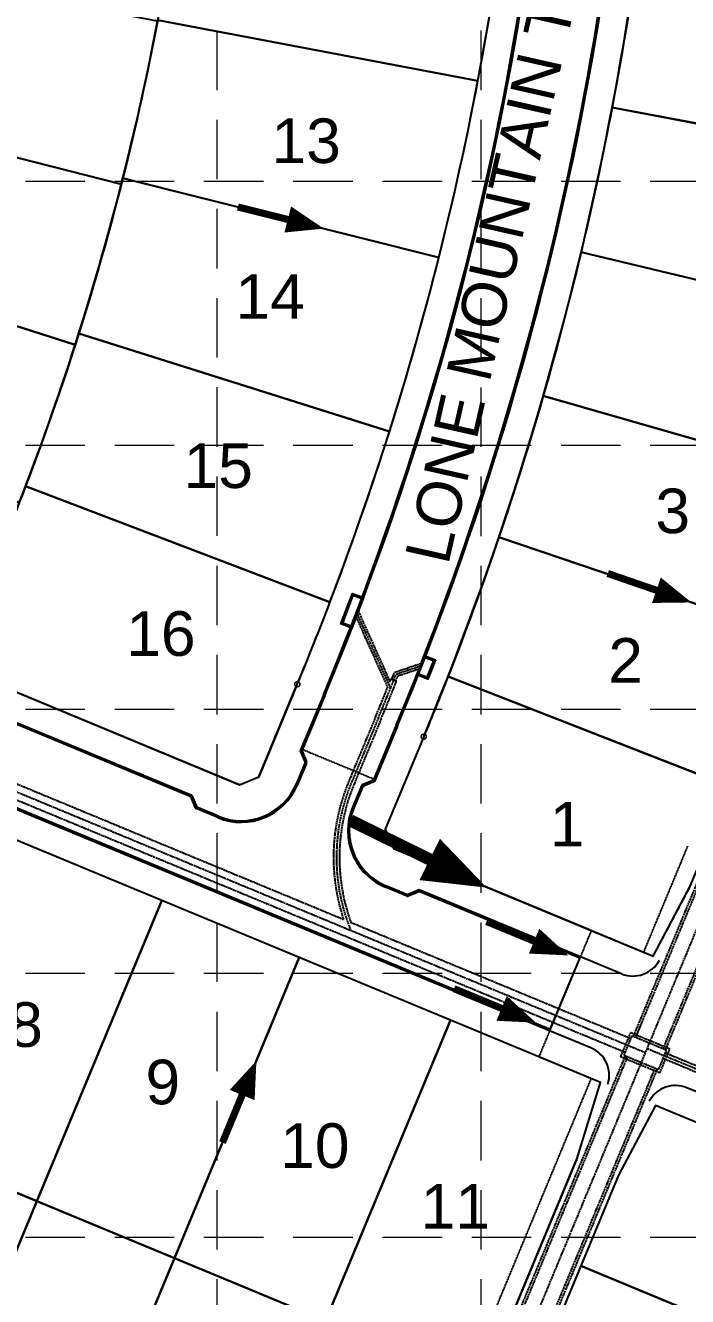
# Model space of a CAD drawing. Header units: inches. Extents: x 2510995 to 2514555, y 7106046 to 7111737.
# Drawn here: x 2512888 to 2513110.5, y 7110558.6 to 7110986.1 of the extents above; entities that cross this region are included whole.
import ezdxf
from ezdxf.enums import TextEntityAlignment as Align

# ---------------------------------------------------------------- set-up
doc = ezdxf.new("R2010")
doc.units = ezdxf.units.IN
doc.header["$MEASUREMENT"] = 0
for name, pattern in [('DASHED', [0.75, 0.5, -0.25]), ('HIDDEN', [0.375, 0.25, -0.125]), ('HIDDEN2', [0.1875, 0.125, -0.0625]), ('XHO460PT$0$HIDDEN2', [0.1875, 0.125, -0.0625]), ('XHO477PV$0$HIDDEN2', [0.1875, 0.125, -0.0625]), ('XHO477ST$0$CL', [0.7, 0.5, -0.05, 0.1, -0.05])]:
    doc.linetypes.add(name, pattern=pattern)
for name, color, linetype in [('C-WTRC-FULL-PH2B-N', 7, 'Continuous'), ('GRID', 254, 'DASHED'), ('XHO460PT$0$V-AREA-PLINE', 6, 'Continuous'), ('XHO460PT$0$V-BNDY-N-P7', 3, 'HIDDEN2'), ('XHO460PT$0$V-ESMT-DRNG-OS-N-P7', 6, 'XHO460PT$0$HIDDEN2'), ('XHO460PT$0$V-PROP-SUBD-N-P7', 7, 'Continuous'), ('XHO460PV$0$C-ROAD-BOC-N', 4, 'Continuous'), ('XHO477PT$0$C-ROAD-IDEN-N', 1, 'Continuous'), ('XHO477PT$0$V-PLIN-AREA', 216, 'Continuous'), ('XHO477PT$0$V-PROP-SUBD-IDEN-N', 6, 'Continuous'), ('XHO477PT$0$V-PROP-SUBD-N', 7, 'Continuous'), ('XHO477PT$0$V-RWAY-LINE-DETL-N', 4, 'Continuous'), ('XHO477PT$0$V-RWAY-LINE-N', 4, 'Continuous'), ('XHO477PV$0$C-ROAD-BOC-N', 6, 'Continuous'), ('XHO477PV$0$C-ROAD-FOC-N', 12, 'Continuous'), ('XHO477PV$0$C-TRANSITION', 6, 'XHO477PV$0$HIDDEN2'), ('XHO477ST$0$C-STRM-STRC-N', 2, 'Continuous'), ('ZSTORM', 5, 'XHO477ST$0$CL')]:
    doc.layers.add(name, color=color, linetype=linetype)
doc.styles.get("Standard").update_dxf_attribs({"font": 'ARIAL.TTF'})

# ---------------------------------------------------------------- blocks, each defined once
blk = doc.blocks.new('ARR')
blk.add_lwpolyline([(-5.56, 0.32, 0, 3.78, 0), (-0.35, 0.31, 3.78, 3.78, 0)], format="xyseb")
at = {"const_width": 1}
blk.add_lwpolyline([(-0.35, 0.31), (6.88, 0.31)], dxfattribs=at)

msp = doc.modelspace()

# ---------------------------------------------------------------- linework, layer by layer
at = {"layer": 'GRID', "color": 252, "linetype": 'HIDDEN', "lineweight": 0, "ltscale": 80}
for p, q in [((2512952.4, 7106494.38), (2512952.4, 7111643.94)), ((2513041.18, 7106494.37), (2513041.18, 7111643.94)), ((2511088, 7110933.69), (2514461.67, 7110933.69)), ((2511088, 7110844.91), (2514461.67, 7110844.91)), ((2511088, 7110756.13), (2514461.67, 7110756.13)), ((2511088, 7110667.35), (2514461.67, 7110667.35)), ((2511088, 7110578.57), (2514461.67, 7110578.57))]:
    msp.add_line(p, q, dxfattribs=at)
at = {"layer": 'XHO460PT$0$V-AREA-PLINE', "color": 7}
for points in [[(2513189.75, 7110580.13), (2513187.05, 7110586.66), (2513099.77, 7110622.88), (2513087.3, 7110599.36), (2513074.65, 7110568.88), (2513168.86, 7110529.79)], [(2513189.75, 7110580.13), (2513187.05, 7110586.66), (2513099.77, 7110622.88), (2513087.3, 7110599.36), (2513074.65, 7110568.88), (2513168.86, 7110529.79)], [(2513189.75, 7110580.13), (2513187.05, 7110586.66), (2513099.77, 7110622.88), (2513087.3, 7110599.36), (2513074.65, 7110568.88), (2513168.86, 7110529.79)], [(2513189.75, 7110580.13), (2513187.05, 7110586.66), (2513099.77, 7110622.88), (2513087.3, 7110599.36), (2513074.65, 7110568.88), (2513168.86, 7110529.79)], [(2513074.65, 7110568.88), (2513055.49, 7110522.7), (2513149.7, 7110483.61), (2513168.86, 7110529.79)], [(2513074.65, 7110568.88), (2513055.49, 7110522.7), (2513149.7, 7110483.61), (2513168.86, 7110529.79)], [(2513074.65, 7110568.88), (2513055.49, 7110522.7), (2513149.7, 7110483.61), (2513168.86, 7110529.79)], [(2513074.65, 7110568.88), (2513055.49, 7110522.7), (2513149.7, 7110483.61), (2513168.86, 7110529.79)]]:
    msp.add_lwpolyline(points, close=True, dxfattribs=at)
at = {"layer": 'XHO460PT$0$V-BNDY-N-P7', "color": 7}
for p, q in [((2513111.39, 7110696.55), (2513098.92, 7110673.03)), ((2513111.39, 7110696.55), (2513098.92, 7110673.03)), ((2513111.39, 7110696.55), (2513098.92, 7110673.03)), ((2513111.39, 7110696.55), (2513098.92, 7110673.03)), ((2513078.14, 7110681.66), (2513060.51, 7110639.17)), ((2513078.14, 7110681.66), (2513060.51, 7110639.17)), ((2513078.14, 7110681.66), (2513060.51, 7110639.17)), ((2513078.14, 7110681.66), (2513060.51, 7110639.17)), ((2513098.92, 7110673.03), (2513078.14, 7110681.66)), ((2513098.92, 7110673.03), (2513078.14, 7110681.66)), ((2513098.92, 7110673.03), (2513078.14, 7110681.66)), ((2513098.92, 7110673.03), (2513078.14, 7110681.66)), ((2513081.29, 7110630.55), (2513060.51, 7110639.17)), ((2513081.29, 7110630.55), (2513060.51, 7110639.17)), ((2513081.29, 7110630.55), (2513060.51, 7110639.17)), ((2513081.29, 7110630.55), (2513060.51, 7110639.17)), ((2513073.45, 7110605.11), (2513081.29, 7110630.55)), ((2513073.45, 7110605.11), (2513081.29, 7110630.55)), ((2513073.45, 7110605.11), (2513081.29, 7110630.55)), ((2513073.45, 7110605.11), (2513081.29, 7110630.55)), ((2513073.45, 7110605.11), (2513009.82, 7110451.79)), ((2513073.45, 7110605.11), (2513009.82, 7110451.79)), ((2513073.45, 7110605.11), (2513009.82, 7110451.79)), ((2513073.45, 7110605.11), (2513009.82, 7110451.79))]:
    msp.add_line(p, q, dxfattribs=at)
at = {"layer": 'XHO460PT$0$V-ESMT-DRNG-OS-N-P7', "color": 7}
for p, q in [((2513110.52, 7110710.1), (2513095.69, 7110674.38)), ((2513110.52, 7110710.1), (2513095.69, 7110674.38)), ((2513110.52, 7110710.1), (2513095.69, 7110674.38)), ((2513110.52, 7110710.1), (2513095.69, 7110674.38)), ((2513078.06, 7110631.89), (2512994.12, 7110429.61)), ((2513078.06, 7110631.89), (2512994.12, 7110429.61)), ((2513078.06, 7110631.89), (2512994.12, 7110429.61)), ((2513078.06, 7110631.89), (2512994.12, 7110429.61))]:
    msp.add_line(p, q, dxfattribs=at)
at = {"layer": 'XHO460PT$0$V-PROP-SUBD-N-P7', "color": 7}
msp.add_line((2513074.65, 7110568.88), (2513168.86, 7110529.79), dxfattribs=at)
msp.add_line((2513074.65, 7110568.88), (2513168.86, 7110529.79), dxfattribs=at)
msp.add_line((2513074.65, 7110568.88), (2513168.86, 7110529.79), dxfattribs=at)
msp.add_line((2513074.65, 7110568.88), (2513168.86, 7110529.79), dxfattribs=at)
at = {"layer": 'XHO460PV$0$C-ROAD-BOC-N', "color": 7}
for p, q in [((2513064.15, 7110647.95), (2513074.5, 7110672.88)), ((2513064.15, 7110647.95), (2513074.5, 7110672.88)), ((2513088.37, 7110667.13), (2513074.5, 7110672.88)), ((2513088.37, 7110667.13), (2513074.5, 7110672.88)), ((2513078.02, 7110642.19), (2513064.15, 7110647.95)), ((2513078.02, 7110642.19), (2513064.15, 7110647.95)), ((2513178.33, 7110600.56), (2513110.32, 7110628.79)), ((2513178.33, 7110600.56), (2513110.32, 7110628.79))]:
    msp.add_line(p, q, dxfattribs=at)
for centre, start, end in [((2513092.2, 7110676.37), 247.4628, 332.0735), ((2513092.2, 7110676.37), 247.4628, 332.0735), ((2513074.19, 7110632.95), 342.8522, 67.4628), ((2513074.19, 7110632.95), 342.8522, 67.4628), ((2513106.49, 7110619.55), 67.4628, 152.0735), ((2513106.49, 7110619.55), 67.4628, 152.0735)]:
    msp.add_arc(centre, 10, start, end, dxfattribs=at)
at = {"layer": 'XHO477PT$0$V-PLIN-AREA', "color": 7}
for points in [[(2513049.62, 7111027.48), (2512941.03, 7111041.55, -0.014736), (2512932.46, 7110987.87), (2513040.03, 7110967.43, 0.014736)], [(2512932.41, 7110987.59), (2512824.84, 7111008.07, -0.015245), (2512814.09, 7110959.68), (2512920.21, 7110932.69, 0.015245)], [(2513194.33, 7110993.32), (2513093.36, 7111007.74, -0.011565), (2513085.17, 7110958.55), (2513185.37, 7110939.48, 0.011565)], [(2513040.03, 7110967.43), (2512932.46, 7110987.87, -0.014736), (2512920.74, 7110934.78), (2513026.93, 7110908.04, 0.014736)], [(2512920.21, 7110932.69), (2512814.09, 7110959.68, -0.015245), (2512800.41, 7110912.04), (2512904.69, 7110878.63, 0.015245)], [(2513185.37, 7110939.48), (2513085.17, 7110958.55, -0.011565), (2513074.72, 7110909.79), (2513173.93, 7110886.11, 0.011565)], [(2513026.93, 7110908.04), (2512920.74, 7110934.78, -0.014736), (2512905.92, 7110882.48), (2513010.34, 7110849.53, 0.014736)], [(2512904.69, 7110878.63), (2512800.41, 7110912.04, -0.015245), (2512783.86, 7110865.32), (2512885.91, 7110825.62, 0.015245)], [(2513173.93, 7110886.11), (2513074.72, 7110909.79, -0.011565), (2513062.02, 7110861.57), (2513160.03, 7110833.33, 0.011565)], [(2513010.34, 7110849.53), (2512905.92, 7110882.48, -0.014736), (2512888.04, 7110831.14), (2512990.34, 7110792.09, 0.014736)], [(2513062.02, 7110861.57, -0.011565), (2513047.11, 7110813.99), (2513143.71, 7110781.25, 0.011565), (2513160.03, 7110833.33)], [(2512888.04, 7110831.14, -0.007187), (2512878.23, 7110806.5), (2512863.4, 7110770.77), (2512959.92, 7110730.72), (2512966.45, 7110733.42), (2512979.36, 7110764.53, 0.007187), (2512990.34, 7110792.09)], [(2513143.71, 7110781.25), (2513047.11, 7110813.99, -0.011565), (2513030.01, 7110767.15), (2513125, 7110729.97, 0.011565)], [(2513125, 7110729.97), (2513030.01, 7110767.15, -0.005064), (2513021.85, 7110746.9), (2513008.94, 7110715.79), (2513011.64, 7110709.25), (2513078.14, 7110681.66), (2513098.92, 7110673.03), (2513111.39, 7110696.55), (2513116.06, 7110707.8, 0.005064)]]:
    msp.add_lwpolyline(points, format="xyb", close=True, dxfattribs=at)
for points in [[(2512933.84, 7110691.74), (2512883.04, 7110712.82), (2512841.07, 7110611.68), (2512891.87, 7110590.6)], [(2512980.02, 7110672.57), (2512933.84, 7110691.74), (2512891.87, 7110590.6), (2512938.05, 7110571.44)], [(2513030.82, 7110651.49), (2512980.02, 7110672.57), (2512938.05, 7110571.44), (2512988.85, 7110550.36)], [(2513073.45, 7110605.11), (2513081.29, 7110630.55), (2513060.51, 7110639.17), (2513030.82, 7110651.49), (2512988.85, 7110550.36), (2513041.63, 7110528.45)], [(2512891.87, 7110590.6), (2512841.07, 7110611.68), (2512799.1, 7110510.54), (2512849.9, 7110489.46)], [(2512938.05, 7110571.44), (2512891.87, 7110590.6), (2512849.9, 7110489.46), (2512896.08, 7110470.3)], [(2512988.85, 7110550.36), (2512938.05, 7110571.44), (2512896.08, 7110470.3), (2512946.88, 7110449.22)]]:
    msp.add_lwpolyline(points, close=True, dxfattribs=at)
at = {"layer": 'XHO477PT$0$V-PROP-SUBD-N', "color": 7}
for p, q in [((2513040.03, 7110967.43), (2512932.46, 7110987.87)), ((2512920.21, 7110932.69), (2512814.09, 7110959.68)), ((2513185.37, 7110939.48), (2513085.17, 7110958.55)), ((2513026.93, 7110908.04), (2512920.74, 7110934.78)), ((2512904.69, 7110878.63), (2512800.41, 7110912.04)), ((2513173.93, 7110886.11), (2513074.72, 7110909.79)), ((2513010.34, 7110849.53), (2512905.92, 7110882.48)), ((2513160.03, 7110833.33), (2513062.02, 7110861.57)), ((2512990.34, 7110792.09), (2512888.04, 7110831.14)), ((2513143.71, 7110781.25), (2513047.11, 7110813.99)), ((2513125, 7110729.97), (2513030.01, 7110767.15)), ((2513041.63, 7110528.45), (2512494.7, 7110755.41)), ((2512891.87, 7110590.6), (2512933.84, 7110691.74)), ((2512938.05, 7110571.44), (2512980.02, 7110672.57)), ((2512988.85, 7110550.36), (2513030.82, 7110651.49)), ((2512849.9, 7110489.46), (2512891.87, 7110590.6)), ((2512896.08, 7110470.3), (2512938.05, 7110571.44))]:
    msp.add_line(p, q, dxfattribs=at)
msp.add_arc((2512026.18, 7111160.08), 922.5, 337.46285, 0.44876, dxfattribs=at)
at = {"layer": 'XHO477PT$0$V-RWAY-LINE-DETL-N', "color": 7, "const_width": 0.5}
for points in [[(2512978.49, 7110764.53, 1), (2512980.24, 7110764.53, 1)], [(2513020.97, 7110746.9, 1), (2513022.72, 7110746.9, 1)]]:
    msp.add_lwpolyline(points, format="xyb", close=True, dxfattribs=at)
at = {"layer": 'XHO477PT$0$V-RWAY-LINE-N', "color": 7}
for p, q in [((2513060.51, 7110639.17), (2512541.29, 7110854.63)), ((2512959.92, 7110730.72), (2512766.88, 7110810.82)), ((2512979.36, 7110764.53), (2512966.45, 7110733.42)), ((2513021.85, 7110746.9), (2513008.94, 7110715.79)), ((2512959.92, 7110730.72), (2512966.45, 7110733.42)), ((2513008.94, 7110715.79), (2513011.64, 7110709.25)), ((2513078.14, 7110681.66), (2513011.64, 7110709.25))]:
    msp.add_line(p, q, dxfattribs=at)
for radius in [1032, 1078]:
    msp.add_arc((2512026.18, 7111160.08), radius, 337.46285, 0.44876, dxfattribs=at)
at = {"layer": 'XHO477PV$0$C-ROAD-BOC-N', "color": 7}
for p, q in [((2513064.15, 7110647.95), (2512557.29, 7110858.28)), ((2512943.92, 7110727.07), (2512775.6, 7110796.92)), ((2512988.14, 7110760.89), (2512980.36, 7110742.14)), ((2513013.08, 7110750.54), (2513005.29, 7110731.79)), ((2512980.36, 7110742.14), (2512981.98, 7110738.22)), ((2512981.98, 7110738.22), (2512978.96, 7110730.94)), ((2513001.37, 7110730.17), (2512998.35, 7110722.89)), ((2513005.29, 7110731.79), (2513001.37, 7110730.17)), ((2512943.92, 7110727.07), (2512945.54, 7110723.15)), ((2512952.82, 7110720.13), (2512945.54, 7110723.15)), ((2513016.44, 7110693.73), (2513009.16, 7110696.75)), ((2513020.36, 7110695.35), (2513016.44, 7110693.73)), ((2513074.5, 7110672.88), (2513020.36, 7110695.35))]:
    msp.add_line(p, q, dxfattribs=at)
for centre, radius, start, end in [((2512026.18, 7111160.08), 1041.5, 337.46285, 0.44876), ((2512026.18, 7111160.08), 1068.5, 337.46285, 0.44876), ((2512960.48, 7110738.6), 20, 247.4628, 337.4628), ((2513016.83, 7110715.22), 20, 157.4628, 247.4628)]:
    msp.add_arc(centre, radius, start, end, dxfattribs=at)
at = {"layer": 'XHO477PV$0$C-ROAD-FOC-N', "color": 7}
for p, q in [((2513064.35, 7110648.41), (2512557.86, 7110858.58)), ((2512943.34, 7110726.77), (2512775.79, 7110796.3)), ((2512988.6, 7110760.7), (2512980.98, 7110742.33)), ((2513012.61, 7110750.73), (2513004.99, 7110732.36)), ((2512980.98, 7110741.95), (2512982.44, 7110738.41)), ((2512982.44, 7110738.02), (2512979.42, 7110730.75)), ((2513000.91, 7110730.36), (2512997.89, 7110723.08)), ((2513004.72, 7110732.09), (2513001.18, 7110730.63)), ((2512943.62, 7110726.5), (2512945.08, 7110722.96)), ((2512952.63, 7110719.67), (2512945.35, 7110722.69)), ((2513016.25, 7110693.27), (2513008.97, 7110696.29)), ((2513020.17, 7110694.73), (2513016.63, 7110693.27)), ((2513074.31, 7110672.42), (2513020.55, 7110694.73))]:
    msp.add_line(p, q, dxfattribs=at)
for centre, radius, start, end in [((2512026.18, 7111160.08), 1042, 337.46285, 0.44876), ((2512026.18, 7111160.08), 1068, 337.46285, 0.44876), ((2512981.44, 7110742.14), 0.5, 157.4628, 202.4628), ((2512981.98, 7110738.22), 0.5, 337.4628, 22.4628), ((2512960.48, 7110738.6), 20.5, 247.4628, 337.4628), ((2513001.37, 7110730.17), 0.5, 112.4628, 157.4628), ((2513004.53, 7110732.55), 0.5, 292.4628, 337.4628), ((2512943.15, 7110726.31), 0.5, 22.4628, 67.4628), ((2512945.54, 7110723.15), 0.5, 202.4628, 247.4628), ((2513016.83, 7110715.22), 20.5, 157.4628, 247.4628), ((2513016.44, 7110693.73), 0.5, 247.4628, 292.4628), ((2513020.36, 7110694.27), 0.5, 67.4628, 112.4628)]:
    msp.add_arc(centre, radius, start, end, dxfattribs=at)
at = {"layer": 'XHO477PV$0$C-TRANSITION', "color": 7}
msp.add_line((2513005.53, 7110732.36), (2512980.59, 7110742.71), dxfattribs=at)
at = {"layer": 'XHO477ST$0$C-STRM-STRC-N', "color": 5, "linetype": 'Continuous'}
for points in [[(2512997.74, 7110783.38), (2512993.99, 7110784.8), (2512997.89, 7110795.09), (2513001.63, 7110793.67)], [(2512997.44, 7110784.03), (2512994.64, 7110785.09), (2512998.18, 7110794.44), (2513000.98, 7110793.38)]]:
    msp.add_lwpolyline(points, close=True, dxfattribs=at)
at = {"layer": 'XHO477ST$0$C-STRM-STRC-N', "color": 5}
for points in [[(2513025.75, 7110772.74), (2513023.21, 7110766.21), (2513019.48, 7110767.66), (2513022.02, 7110774.19)], [(2513025.1, 7110772.45), (2513022.93, 7110766.86), (2513020.13, 7110767.95), (2513022.31, 7110773.54)]]:
    msp.add_lwpolyline(points, close=True, dxfattribs=at)
at = {"layer": 'ZSTORM', "color": 5}
for p, q in [((2513066.26, 7110653.03), (2512450.51, 7110908.55)), ((2512999.21, 7110788.7), (2513010.66, 7110763.13)), ((2513021.22, 7110770.74), (2513012.54, 7110767.81)), ((2513006.61, 7110753.22), (2512997.48, 7110731.21)), ((2513117.6, 7110707.17), (2513092.23, 7110646.04)), ((2513117.6, 7110707.17), (2513092.23, 7110646.04)), ((2513118.37, 7110706.85), (2513093.39, 7110646.64)), ((2513118.37, 7110706.85), (2513093.39, 7110646.64)), ((2513122.99, 7110704.93), (2513099.35, 7110647.96)), ((2513122.99, 7110704.93), (2513099.35, 7110647.96)), ((2513127.61, 7110703.01), (2513102.24, 7110641.89)), ((2513127.61, 7110703.01), (2513102.24, 7110641.89)), ((2513128.38, 7110702.69), (2513103.01, 7110641.57)), ((2513128.38, 7110702.69), (2513103.01, 7110641.57)), ((2513067.12, 7110655.1), (2513065.4, 7110650.95)), ((2513067.12, 7110655.1), (2513065.4, 7110650.95)), ((2513096.28, 7110640.57), (2513066.26, 7110653.03)), ((2513096.28, 7110640.57), (2513066.26, 7110653.03)), ((2513091.39, 7110645.31), (2513067.22, 7110655.33)), ((2513091.39, 7110645.31), (2513067.22, 7110655.33)), ((2513089.47, 7110640.69), (2513065.3, 7110650.72)), ((2513089.47, 7110640.69), (2513065.3, 7110650.72)), ((2513094.73, 7110649.87), (2513093, 7110645.72)), ((2513094.73, 7110649.87), (2513093, 7110645.72)), ((2513099.35, 7110647.96), (2513003.8, 7110417.71)), ((2513099.35, 7110647.96), (2513003.8, 7110417.71)), ((2513260.15, 7110574.19), (2513096.85, 7110641.95)), ((2513260.15, 7110574.19), (2513096.85, 7110641.95)), ((2513136.78, 7110626.47), (2513103.09, 7110640.45)), ((2513136.78, 7110626.47), (2513103.09, 7110640.45)), ((2513089.55, 7110639.57), (2512997.49, 7110417.72)), ((2513089.55, 7110639.57), (2512997.49, 7110417.72)), ((2513090.32, 7110639.25), (2512998.39, 7110417.72)), ((2513090.32, 7110639.25), (2512998.39, 7110417.72)), ((2513142.68, 7110621.85), (2513102.32, 7110638.6)), ((2513142.68, 7110621.85), (2513102.32, 7110638.6)), ((2513099.56, 7110635.42), (2513009.21, 7110417.71)), ((2513099.56, 7110635.42), (2513009.21, 7110417.71)), ((2513100.32, 7110635.1), (2513010.11, 7110417.71)), ((2513100.32, 7110635.1), (2513010.11, 7110417.71))]:
    msp.add_line(p, q, dxfattribs=at)
at = {"layer": 'ZSTORM'}
for p, q in [((2512999.59, 7110789.7), (2513010.48, 7110765.36)), ((2512999.59, 7110789.7), (2513010.48, 7110765.36)), ((2512998.84, 7110787.71), (2513009.7, 7110763.43)), ((2512998.84, 7110787.71), (2513009.7, 7110763.43)), ((2513065.3, 7110650.72), (2512746.2, 7110783.13)), ((2513065.3, 7110650.72), (2512746.2, 7110783.13)), ((2512994.93, 7110685.33), (2512754.33, 7110785.17)), ((2512994.93, 7110685.33), (2512754.33, 7110785.17)), ((2513021.57, 7110771.65), (2513011.97, 7110768.41)), ((2513021.57, 7110771.65), (2513011.97, 7110768.41)), ((2513020.86, 7110769.83), (2513013.1, 7110767.21)), ((2513020.86, 7110769.83), (2513013.1, 7110767.21)), ((2513010.86, 7110766.29), (2513012.7, 7110765.53)), ((2513010.86, 7110766.29), (2513012.7, 7110765.53)), ((2513005.69, 7110753.61), (2512996.55, 7110731.6)), ((2513005.69, 7110753.61), (2512996.55, 7110731.6)), ((2513007.53, 7110752.84), (2512998.4, 7110730.83)), ((2513007.53, 7110752.84), (2512998.4, 7110730.83)), ((2513067.22, 7110655.33), (2512997.41, 7110684.3)), ((2513067.22, 7110655.33), (2512997.41, 7110684.3))]:
    msp.add_line(p, q, dxfattribs=at)
at = {"layer": 'ZSTORM', "color": 5}
for points in [[(2513104.56, 7110641.82), (2513091.32, 7110647.31), (2513088, 7110639.31), (2513101.24, 7110633.82)], [(2513104.56, 7110641.82), (2513091.32, 7110647.31), (2513088, 7110639.31), (2513101.24, 7110633.82)], [(2513103.47, 7110641.37), (2513091.77, 7110646.23), (2513089.09, 7110639.76), (2513100.79, 7110634.91)], [(2513103.47, 7110641.37), (2513091.77, 7110646.23), (2513089.09, 7110639.76), (2513100.79, 7110634.91)]]:
    msp.add_lwpolyline(points, close=True, dxfattribs=at)
at = {"layer": 'ZSTORM'}
for centre, radius, start, end in [((2512026.18, 7111160.08), 1060.75, 338.20284, 338.33121), ((2512026.18, 7111160.08), 1060.75, 338.20284, 338.33121), ((2512026.18, 7111160.08), 1062.5, 337.46285, 338.20162), ((2512026.18, 7111160.08), 1062.5, 337.46285, 338.20162), ((2512026.18, 7111160.08), 1060.5, 338.14878, 338.20301), ((2512026.18, 7111160.08), 1060.5, 338.14878, 338.20301), ((2512026.18, 7111160.08), 1062.25, 338.20179, 338.29378), ((2512026.18, 7111160.08), 1062.25, 338.20179, 338.29378), ((2512026.18, 7111160.08), 1060.5, 337.46285, 338.03616), ((2512026.18, 7111160.08), 1060.5, 337.46285, 338.03616), ((2513057.51, 7110706.3), 66, 157.4628, 198.5235), ((2513057.51, 7110706.3), 66, 157.4628, 198.5235), ((2513057.51, 7110706.3), 64, 157.4628, 200.1025), ((2513057.51, 7110706.3), 64, 157.4628, 200.1025)]:
    msp.add_arc(centre, radius, start, end, dxfattribs=at)
at = {"layer": 'ZSTORM', "color": 5}
for centre, radius, start, end in [((2512026.18, 7111160.08), 1061.5, 337.46285, 338.31249), ((2513057.51, 7110706.3), 65, 157.4628, 202.3267)]:
    msp.add_arc(centre, radius, start, end, dxfattribs=at)

# ---------------------------------------------------------------- block references
at = {"layer": 'C-WTRC-FULL-PH2B-N', "color": 7}
for p, xscale, yscale, zscale, rotation in [((2512975.52, 7110921.76), 2.39352746670692, 2.393527489155531, 2.393527499999999, 165.8851794682396), ((2513099.5, 7110797.1), 2.393527467004757, 2.393527489155531, 2.393527499999999, 160.9717564699936), ((2513023.12, 7110707.37), 4.103190018408145, 4.103190017864108, 4.103190018695618, 153.7823177366117), ((2513058.45, 7110679.11), 2.393527466765522, 2.393527489155531, 2.393527499999999, 157.496751768414), ((2513047.53, 7110656.5), 2.393527466765522, 2.393527489155531, 2.393527499999999, 157.496751768414), ((2512959.82, 7110625.86), 2.393527466587297, 2.393527489155531, 2.393527499999999, 247.4967517787122)]:
    msp.add_blockref('ARR', p, dxfattribs=dict(at, xscale=xscale, yscale=yscale, zscale=zscale, rotation=rotation))

# ---------------------------------------------------------------- texts
at = {"layer": 'XHO477PT$0$C-ROAD-IDEN-N', "color": 7, "insert": (2513041.86, 7110924.53), "char_height": 15, "width": 247.4846, "attachment_point": 2, "rotation": 77.2577}
msp.add_mtext('LONE MOUNTAIN TRAIL', dxfattribs=at)
at = {"layer": 'XHO477PT$0$V-PROP-SUBD-IDEN-N', "color": 7}
for s, p in [('13', (2512982.34, 7110947.32)), ('14', (2512970.23, 7110894.93)), ('15', (2512952.77, 7110837.92)), ('3', (2513105.53, 7110822.83)), ('16', (2512933.52, 7110781.57)), ('2', (2513089.7, 7110772.65)), ('1', (2513070.03, 7110717.45)), ('8', (2512888.02, 7110650.05)), ('9', (2512934.15, 7110630.74)), ('10', (2512985.26, 7110609.34)), ('11', (2513032.46, 7110588.9))]:
    msp.add_text(s, height=15, dxfattribs=at).set_placement(p, align=Align.MIDDLE)

doc.saveas('drawing.dxf')
